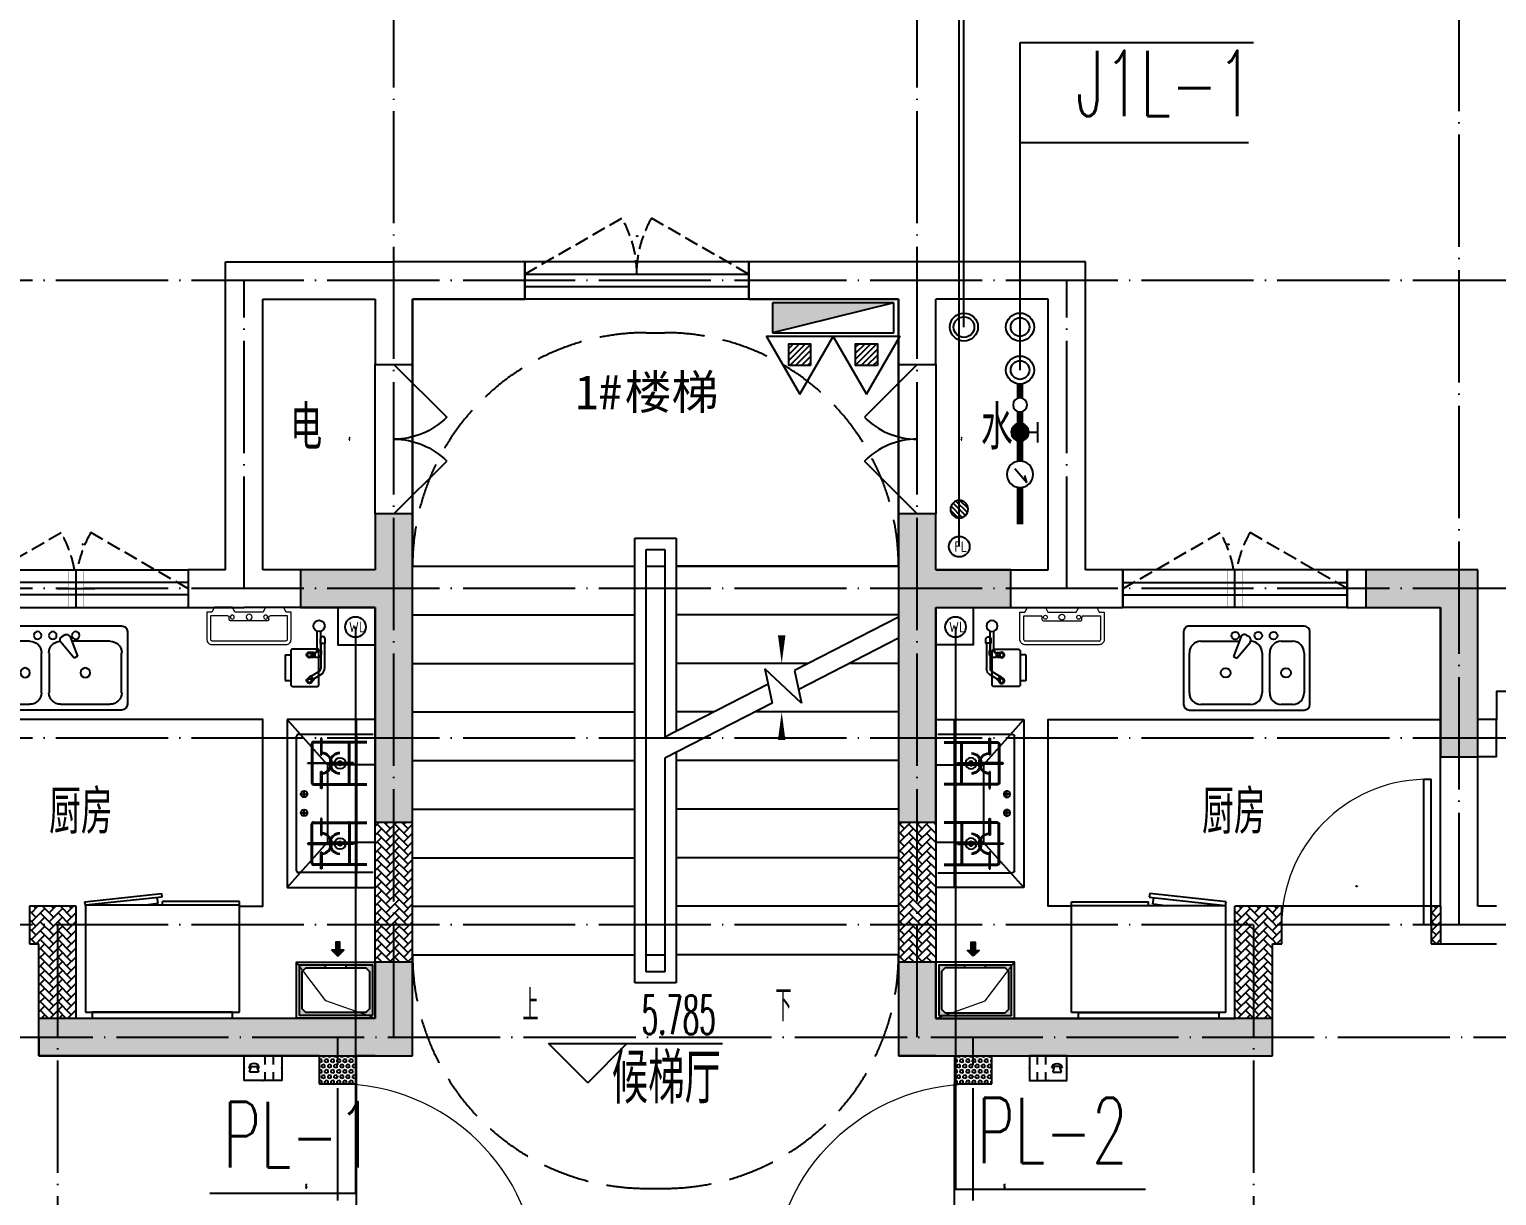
# Model space of a CAD drawing. Extents: x 27938 to 1507990, y 110129 to 923079.
# Drawn here: x 837067 to 844917, y 525892 to 532134 of the extents above; entities that cross this region are included whole.
import ezdxf
from ezdxf.enums import TextEntityAlignment as Align

# ---------------------------------------------------------------- set-up
doc = ezdxf.new("R2010")
doc.units = 0
doc.header["$LTSCALE"] = 1000
doc.header["$MEASUREMENT"] = 0
doc.linetypes.add('DASH', pattern=[0.35, 0.25, -0.1])
doc.linetypes.add('DOTE', pattern=[2.42, 2, -0.2, 0.02, -0.2])
for name, color, linetype in [('AH-FURNITURE', 1, 'Continuous'), ('COLUMN', 9, 'Continuous'), ('DIM_ELEV', 3, 'Continuous'), ('DIM_SYMB', 3, 'Continuous'), ('DIM_不分区消火栓', 1, 'Continuous'), ('DIM_管井排水', 5, 'Continuous'), ('DIM_给水', 3, 'Continuous'), ('DIM_餐饮排水', 31, 'Continuous'), ('DOTE', 1, 'Continuous'), ('EQUIP-安防', 3, 'Continuous'), ('EQUIP_地漏', 7, 'Continuous'), ('EQUIP_消火栓', 7, 'Continuous'), ('EQUIP_消防', 7, 'Continuous'), ('IP-bath&kitchen-JOHNSON', 4, 'Continuous'), ('LVTRY', 6, 'Continuous'), ('PUB_HATCH', 8, 'Continuous'), ('PUB_TEXT', 4, 'Continuous'), ('STAIR', 2, 'Continuous'), ('VPIPE-不分区消火栓', 1, 'Continuous'), ('VPIPE-中水', 122, 'Continuous'), ('VPIPE-凝结', 150, 'N'), ('VPIPE-废水', 31, 'Continuous'), ('VPIPE-消防', 1, 'X1'), ('VPIPE-管井排水', 210, 'GF'), ('VPIPE-给水', 3, 'J1'), ('VPIPE-给水中', 72, 'J2'), ('VPIPE-餐饮排水', 41, 'P'), ('WALL', 9, 'Continuous'), ('WINDOW', 4, 'Continuous'), ('WINDOW_TEXT', 7, 'Continuous'), ('保温', 6, 'Continuous'), ('建筑-排气道', 9, 'Continuous'), ('机电标识类', 1, 'Continuous'), ('污水', 3, 'Continuous'), ('看线', 251, 'Continuous'), ('给水', 4, 'Continuous')]:
    doc.layers.add(name, color=color, linetype=linetype)
for name, color, linetype, lineweight in [('平面-空调室内机', 176, 'Continuous', 9), ('平面-空调预留孔', 173, 'Continuous', 15), ('空调', 76, 'Continuous', 13), ('立面-洞口示意', 152, 'Continuous', 13)]:
    doc.layers.add(name, color=color, linetype=linetype, lineweight=lineweight)
doc.styles.add('_TCH_DIM', font='SIMPLEX.shx', dxfattribs={"width": 0.7, "bigfont": 'GBCBIG.shx'})
doc.styles.add('_TCH_WINDOW', font='SIMPLEX.shx', dxfattribs={"width": 0.7, "height": 3.5, "bigfont": 'GBCBIG.shx'})
doc.styles.add('_TEL_DIM', font='SIMPLEX', dxfattribs={"width": 0.8, "height": 3.5, "bigfont": 'HZTXT'})
doc.styles.add('_TWT_SERIAL', font='SIMPLEX', dxfattribs={"width": 0.8, "height": 3.5, "bigfont": 'HZTXT'})
doc.styles.add('DIM_FONT', font='SIMPLEX.shx', dxfattribs={"width": 0.56})
doc.styles.get("Standard").update_dxf_attribs({"font": 'gbenor.shx', "bigfont": 'gbcbig.shx'})
doc.styles.add('黑体', font='simhei.ttf')
doc.linetypes.add('GF', pattern='A,3,-0.2,["GF",Standard,S=0.25,R=0,X=-0.1,Y=-0.115],-0.35', length=3.55)
doc.linetypes.add('J1', pattern='A,3,-0.2,["J1",Standard,S=0.25,R=0,X=-0.1,Y=-0.115],-0.35', length=3.55)
doc.linetypes.add('J2', pattern='A,3,-0.2,["J2",Standard,S=0.25,R=0,X=-0.1,Y=-0.115],-0.35', length=3.55)
doc.linetypes.add('N', pattern='A,3,-0.2,["N",Standard,S=0.25,R=0,X=-0.1,Y=-0.115],-0.2', length=3.4)
doc.linetypes.add('P', pattern='A,3,-0.2,["P",Standard,S=0.25,R=0,X=-0.1,Y=-0.115],-0.2', length=3.4)
doc.linetypes.add('X1', pattern='A,3,-0.2,["X1",Standard,S=0.25,R=0,X=-0.1,Y=-0.115],-0.35', length=3.55)
pattern_1 = [(45, (0, 0), (0, 47.4157523), [100.584, -33.528]), (135, (23.708, 23.708), (3e-15, 47.4157523), [100.584, -33.528])]
pattern_2 = [(90, (0, 0), (-16.49778, 1e-15), [9.525, -19.05]), (210, (0, 0), (8.24889, -14.2874966), [9.525, -19.05]), (150, (6e-16, 9.525), (-8.24889, -14.2874966), [9.525, -19.05])]

# ---------------------------------------------------------------- blocks, each defined once
blk = doc.blocks.new('GDGDGDSDA')
at = {"layer": 'DOTE', "color": 0, "linetype": 'DOTE', "ltscale": 0.3}
for p, q in [((430434.8, 370058.6), (430434.8, 376108.3)), ((433234.8, 370058.6), (433234.8, 376108.3)), ((436134.8, 370658.3), (436134.8, 376108.3)), ((471334.8, 374108.3), (417334.8, 374108.3)), ((429634.8, 372458.3), (429634.8, 374108.3)), ((434034.8, 372458.3), (434034.8, 374108.3)), ((471334.8, 372458.3), (417334.8, 372458.3)), ((471334.8, 371658.3), (417334.8, 371658.3)), ((471334.8, 370658.3), (417334.8, 370658.3)), ((428635, 370658.3), (428634.8, 359558.3)), ((435034.6, 370658.3), (435034.8, 359558.3)), ((417334.8, 370058.6), (471334.8, 370058.6)), ((430134.8, 368458.3), (430134.8, 370058.3)), ((433534.8, 368458.3), (433534.8, 370058.3))]:
    blk.add_line(p, q, dxfattribs=at)
blk = doc.blocks.new('rtyg7uyhg')
at = {"layer": 'LVTRY', "color": 0}
for p, q in [((193590.3, 45458.1), (193590.3, 45069.5)), ((194234.6, 45488.8), (193621, 45488.8)), ((194265.3, 45069.5), (194265.3, 45458.1)), ((193682.3, 45407), (193887.8, 45407)), ((193896.4, 45429.9), (193857.6, 45326.3)), ((193875.3, 45316), (193945.6, 45401.5)), ((193925.8, 45440.4), (193940.1, 45432.2)), ((194111.9, 45407), (194173.3, 45407)), ((193621, 45130.8), (193621, 45345.6)), ((193857.6, 45326.3), (193875.3, 45316)), ((194009.6, 45345.6), (194009.6, 45130.8)), ((194050.5, 45130.8), (194050.5, 45345.6)), ((194234.6, 45345.6), (194234.6, 45130.8)), ((193948.3, 45069.5), (193682.3, 45069.5)), ((194173.3, 45069.5), (194111.9, 45069.5)), ((193621, 45038.8), (194234.6, 45038.8))]:
    blk.add_line(p, q, dxfattribs=at)
for centre, radius in [((193866.4, 45437.7), 20.5), ((193989.2, 45437.7), 20.5), ((194071, 45437.7), 20.5), ((193815.3, 45238.2), 25.6), ((194137.5, 45238.2), 25.6)]:
    blk.add_circle(centre, radius, dxfattribs=at)
for centre, radius, start, end in [((193621, 45458.1), 30.7, 89.99999, 179.99999), ((194234.6, 45458.1), 30.7, 359.99999, 89.99999), ((193682.3, 45345.6), 61.4, 89.99999, 179.99999), ((193915.6, 45422.7), 20.5, 59.99999, 159.46231), ((193929.8, 45414.5), 20.5, 320.53767, 59.99999), ((193948.3, 45345.6), 61.4, 359.99999, 89.99999), ((194111.9, 45345.6), 61.4, 89.99999, 179.99999), ((194173.3, 45345.6), 61.4, 359.99999, 89.99999), ((193621, 45069.5), 30.7, 179.99999, 269.99999), ((193682.3, 45130.8), 61.4, 179.99999, 269.99999), ((193948.3, 45130.8), 61.4, 269.99999, 359.99999), ((194111.9, 45130.8), 61.4, 179.99999, 269.99999), ((194173.3, 45130.8), 61.4, 269.99999, 359.99999), ((194234.6, 45069.5), 30.7, 269.99999, 359.99999)]:
    blk.add_arc(centre, radius, start, end, dxfattribs=at)
at = {"layer": 'LVTRY', "color": 0, "style": 'DIM_FONT', "width": 0.8, "flags": 9}
for tag in ['YSIZE', 'XSIZE']:
    blk.add_attdef(tag, (193927.8, 45487.8), '', height=0.5, rotation=89.99999, dxfattribs=at)
blk = doc.blocks.new('A$C60D053AF')
at = {"layer": 'AH-FURNITURE', "color": 0}
for p, q in [((192.5, -71), (327.6, -71)), ((232.5, -90), (128.3, -90)), ((232.5, -110), (128.3, -110)), ((192.5, -91), (327.6, -91)), ((245, -129.5), (245, -122.5)), ((265, -129.5), (265, -122.5)), ((341.7, -96.9), (370, -143.2)), ((355.9, -82.7), (384.2, -129)), ((255, -281), (255, -251)), ((255, -281), (393, -281)), ((393, -281), (393, -251))]:
    blk.add_line(p, q, dxfattribs=at)
for points in [[(170, -68, 1), (170, -94), (192.5, -94), (192.5, -68)], [(234, -251), (414, -251, 0.414214), (424, -241), (424, -111, 0.414214), (414, -101), (234, -101, 0.414214), (224, -111), (224, -241, 0.414214)], [(268, -122.5), (268, -107, 0.414214), (248, -87), (232.5, -87), (232.5, -113), (242, -113), (242, -122.5)], [(242, -152, 1), (268, -152), (268, -129.5), (242, -129.5)], [(383.8, -161.2, 1), (402.2, -142.8), (386.3, -126.9), (367.9, -145.3)]]:
    blk.add_lwpolyline(points, format="xyb", close=True, dxfattribs=at)
for centre, radius in [((100, -100), 30), ((255, -152), 15), ((255, -152), 10), ((393, -152), 15), ((393, -152), 10)]:
    blk.add_circle(centre, radius, dxfattribs=at)
for radius in [40, 20]:
    blk.add_arc((327.6, -111), radius, 45, 90, dxfattribs=at)
blk = doc.blocks.new('A-Kitchen-7')
at = {"layer": 'LVTRY', "color": 0}
for p, q in [((-518.7, 779.7), (-7.2, 834.3)), ((-3.6, 810.6), (-515, 756)), ((-29.1, 767), (-35.2, 806.4)), ((-7.2, 834.3), (-3.6, 810.6)), ((-515, 756), (-518.7, 779.7)), ((515, 756), (-515, 756)), ((-515, 756), (-515, 40)), ((-485.6, 760.5), (-484.9, 756)), ((-29.1, 767), (-112.1, 756)), ((515, 780), (0, 780)), ((0, 756), (0, 780)), ((515, 756), (515, 780)), ((515, 40), (515, 756)), ((-515, 40), (515, 40))]:
    blk.add_line(p, q, dxfattribs=at)
blk.add_lwpolyline([(-468.9, 40), (-468.9, 0), (468.9, 0), (468.9, 40)], close=True, dxfattribs=at)
blk = doc.blocks.new('*U41')
h = blk.add_hatch(color=0)
h.set_gradient(color1=(0, 0, 255), rotation=180, tint=1)
h.paths.add_polyline_path([(0, 0), (-6.35, -6.35), (-6.35, -2.159), (-15, -2.159), (-15, 2.159), (-6.35, 2.159), (-6.35, 6.35)])
at = {"color": 0, "linetype": 'Continuous'}
blk.add_lwpolyline([(0, 0), (-6.35, -6.35), (-6.35, -2.159), (-15, -2.159), (-15, 2.159), (-6.35, 2.159), (-6.35, 6.35)], close=True, dxfattribs=at)
blk = doc.blocks.new('sgrsefv')
at = {"layer": 'PUB_HATCH'}
blk.add_hatch(color=0, dxfattribs=at).paths.add_polyline_path([(1112933.3, 840916.3), (1112933.3, 840646.3), (1113073.3, 840646.3), (1113073.3, 840661.3), (1112968.3, 840661.3), (1112948.3, 840681.3), (1112948.3, 840881.3), (1112968.3, 840901.3), (1113288.3, 840901.3), (1113308.3, 840881.3), (1113308.3, 840681.3), (1113288.3, 840661.3), (1113183.3, 840661.3), (1113183.3, 840646.3), (1113323.3, 840646.3), (1113323.3, 840916.3)])
at = {"layer": 'LVTRY', "color": 0}
for p, q in [((1113073.3, 840661.3), (1113073.3, 840646.3)), ((1113183.3, 840661.3), (1113183.3, 840646.3))]:
    blk.add_line(p, q, dxfattribs=at)
for points in [[(1112918.3, 840931.3), (1113338.3, 840931.3), (1113338.3, 840631.3), (1112918.3, 840631.3)], [(1112933.3, 840916.3), (1113323.3, 840916.3), (1113323.3, 840646.3), (1112933.3, 840646.3)], [(1113288.3, 840661.3), (1112968.3, 840661.3), (1112948.3, 840681.3), (1112948.3, 840881.3), (1112968.3, 840901.3), (1113288.3, 840901.3), (1113308.3, 840881.3), (1113308.3, 840681.3), (1113288.3, 840661.3)]]:
    blk.add_lwpolyline(points, close=True, dxfattribs=at)
at = {"layer": '立面-洞口示意', "color": 0}
blk.add_lwpolyline([(1112918.3, 840931.3), (1113181.8, 840837.4), (1113338.3, 840631.3)], dxfattribs=at)
at = {"layer": '建筑-排气道', "color": 8, "xscale": -5, "yscale": 5, "zscale": 5, "rotation": 270}
blk.add_blockref('*U41', (1113118.4, 840599), dxfattribs=at)
blk = doc.blocks.new('FRSDFDGDGDRGDR')
at = {"layer": '平面-空调预留孔', "color": 0}
for p, q in [((699612.3, 775044), (699612.3, 775441.2)), ((699618.9, 775447.8), (699746.3, 775447.8)), ((699746.3, 775447.8), (699746.3, 775355.4)), ((699726.5, 775348.8), (699739.7, 775348.8)), ((699719.9, 775342.2), (699719.9, 775143)), ((699726.5, 775136.4), (699739.7, 775136.4)), ((699746.3, 775129.8), (699746.3, 775037.4)), ((699746.3, 775037.4), (699618.9, 775037.4))]:
    blk.add_line(p, q, dxfattribs=at)
blk.add_lwpolyline([(699766.1, 775166.7), (699792.5, 775153.5), (699792.5, 775057.2), (699766.1, 775044), (699766.1, 775017.6), (699618.9, 775017.6, -0.414214), (699592.5, 775044), (699592.5, 775441.2, -0.414214), (699618.9, 775467.6), (699766.1, 775467.6), (699766.1, 775441.2), (699792.5, 775428), (699792.5, 775331.6), (699766.1, 775318.4)], format="xyb", close=True, dxfattribs=at)
for centre, radius in [((699739.7, 775331.6), 10.6), ((699739.7, 775243.2), 15.8), ((699739.7, 775153.5), 10.6)]:
    blk.add_circle(centre, radius, dxfattribs=at)
for centre, start, end in [((699618.9, 775441.2), 90, 180), ((699726.5, 775342.2), 90, 180), ((699739.7, 775355.4), 270, 360), ((699726.5, 775143), 180, 270), ((699739.7, 775129.8), 0, 90), ((699618.9, 775044), 180, 270)]:
    blk.add_arc(centre, 6.6, start, end, dxfattribs=at)
blk = doc.blocks.new('GDGDRGDRGRD')
at = {"layer": 'LVTRY', "color": 0}
for p, q in [((430080.5, 371515.4), (429864.6, 371758.3)), ((430334.8, 371758.3), (429864.6, 371758.3)), ((429864.6, 371758.3), (429864.6, 370858.3)), ((430234.8, 370858.3), (430234.8, 371758.3)), ((429914.8, 370948.3), (429914.8, 371668.3)), ((429924.8, 371678.3), (430324.8, 371678.3)), ((429994.8, 371628.3), (429994.8, 371418.3)), ((429999.8, 371628.3), (429999.8, 371418.3)), ((430289.8, 371638.3), (430004.8, 371638.3)), ((430289.8, 371633.3), (430004.8, 371633.3)), ((430045.1, 371658.3), (430045.1, 371568.3)), ((430049.6, 371658.3), (430045.1, 371658.3)), ((430049.6, 371568.3), (430049.6, 371658.3)), ((430194.8, 371418.3), (430194.8, 371628.3)), ((430199.8, 371418.3), (430199.8, 371628.3)), ((430234.8, 371668.3), (430234.8, 370948.3)), ((430045.1, 371568.3), (430049.6, 371568.3)), ((429974.8, 371525.6), (430102.3, 371525.6)), ((429974.8, 371521.1), (429974.8, 371525.6)), ((430102.3, 371521.1), (429974.8, 371521.1)), ((430045.1, 371388.3), (430045.1, 371478.3)), ((430045.1, 371478.3), (430049.6, 371478.3)), ((430049.6, 371478.3), (430049.6, 371388.3)), ((430334.8, 371515.4), (430080.5, 371515.4)), ((430080.5, 371515.4), (430080.5, 371100.3)), ((430219.8, 371525.6), (430092.3, 371525.6)), ((430092.3, 371525.6), (430092.3, 371521.1)), ((430092.3, 371521.1), (430219.8, 371521.1)), ((430102.3, 371525.6), (430102.3, 371521.1)), ((430219.8, 371521.1), (430219.8, 371525.6)), ((430234.8, 371100.3), (430234.8, 371515.4)), ((430004.8, 371413.3), (430289.8, 371413.3)), ((430004.8, 371408.3), (430289.8, 371408.3)), ((430049.6, 371388.3), (430045.1, 371388.3)), ((429935.4, 371358.3), (429974.2, 371358.3)), ((429954.8, 371338.9), (429954.8, 371377.7)), ((429935.4, 371258.3), (429974.2, 371258.3)), ((429954.8, 371238.9), (429954.8, 371277.7)), ((430045.1, 371228.3), (430045.1, 371138.3)), ((430049.6, 371228.3), (430045.1, 371228.3)), ((430049.6, 371138.3), (430049.6, 371228.3)), ((429994.8, 370988.3), (429994.8, 371198.3)), ((429999.8, 370988.3), (429999.8, 371198.3)), ((430004.8, 371208.3), (430289.8, 371208.3)), ((430004.8, 371203.3), (430289.8, 371203.3)), ((430194.8, 371198.3), (430194.8, 370988.3)), ((430199.8, 371198.3), (430199.8, 370988.3)), ((429864.6, 370858.3), (430080.5, 371100.3)), ((430102.3, 371095.6), (429974.8, 371095.6)), ((429974.8, 371095.6), (429974.8, 371091.1)), ((429974.8, 371091.1), (430102.3, 371091.1)), ((430045.1, 371138.3), (430049.6, 371138.3)), ((430080.5, 371100.3), (430334.8, 371100.3)), ((430092.3, 371091.1), (430092.3, 371095.6)), ((430092.3, 371095.6), (430219.8, 371095.6)), ((430219.8, 371091.1), (430092.3, 371091.1)), ((430102.3, 371091.1), (430102.3, 371095.6)), ((430219.8, 371095.6), (430219.8, 371091.1)), ((430045.1, 370958.3), (430045.1, 371048.3)), ((430045.1, 371048.3), (430049.6, 371048.3)), ((430049.6, 371048.3), (430049.6, 370958.3)), ((430324.8, 370938.3), (429924.8, 370938.3)), ((430289.8, 370983.3), (430004.8, 370983.3)), ((430289.8, 370978.3), (430004.8, 370978.3)), ((430049.6, 370958.3), (430045.1, 370958.3)), ((429864.6, 370858.3), (430334.8, 370858.3))]:
    blk.add_line(p, q, dxfattribs=at)
blk.add_lwpolyline([(429608.8, 370758.3), (429734.8, 370758.3), (429734.8, 371758.3), (427634.8, 371758.3)], dxfattribs=at)
for centre, radius in [((430147.3, 371523.3), 29.7), ((430147.3, 371523.3), 11.7), ((429954.8, 371358.3), 17), ((429954.8, 371258.3), 17), ((430147.3, 371093.3), 29.7), ((430147.3, 371093.3), 11.7)]:
    blk.add_circle(centre, radius, dxfattribs=at)
for centre, radius, start, end in [((429924.8, 371668.3), 10, 90, 180), ((430004.8, 371628.3), 10, 90, 180), ((430004.8, 371628.3), 5, 90, 180), ((430189.8, 371628.3), 10, 0, 90), ((430189.8, 371628.3), 5, 0, 90), ((430224.8, 371668.3), 10, 0, 90), ((430047.3, 371523.3), 56.7, 2.27424, 87.72576), ((430047.3, 371523.3), 52.2, 2.47041, 87.52959), ((430147.3, 371523.3), 56.7, 92.27424, 177.72576), ((430147.3, 371523.3), 52.2, 92.47041, 177.52959), ((430047.3, 371523.3), 56.7, 272.27424, 357.72576), ((430047.3, 371523.3), 52.2, 272.47041, 357.52959), ((430147.3, 371523.3), 56.7, 182.27424, 267.72576), ((430147.3, 371523.3), 52.2, 182.47041, 267.52959), ((430004.8, 371418.3), 10, 180, 270), ((430004.8, 371418.3), 5, 180, 270), ((430189.8, 371418.3), 5, 270, 0), ((430189.8, 371418.3), 10, 270, 0), ((430004.8, 371198.3), 10, 90, 180), ((430004.8, 371198.3), 5, 90, 180), ((430047.3, 371093.3), 56.7, 2.27424, 87.72576), ((430147.3, 371093.3), 56.7, 92.27424, 177.72576), ((430189.8, 371198.3), 10, 0, 90), ((430189.8, 371198.3), 5, 0, 90), ((430047.3, 371093.3), 52.2, 2.47041, 87.52959), ((430047.3, 371093.3), 56.7, 272.27424, 357.72576), ((430047.3, 371093.3), 52.2, 272.47041, 357.52959), ((430147.3, 371093.3), 56.7, 182.27424, 267.72576), ((430147.3, 371093.3), 52.2, 92.47041, 177.52959), ((430147.3, 371093.3), 52.2, 182.47041, 267.52959), ((429924.8, 370948.3), 10, 180, 270), ((430004.8, 370988.3), 10, 180, 270), ((430004.8, 370988.3), 5, 180, 270), ((430189.8, 370988.3), 5, 270, 0), ((430189.8, 370988.3), 10, 270, 0), ((430224.8, 370948.3), 10, 270, 0)]:
    blk.add_arc(centre, radius, start, end, dxfattribs=at)
at = {"color": 8, "xscale": -1, "rotation": 270}
blk.add_blockref('FRSDFDGDGDRGDR', (-345582.7, -327434.2), dxfattribs=at)
at = {"color": 8, "xscale": -1}
blk.add_blockref('rtyg7uyhg', (622599.6, 326769.5), dxfattribs=at)
at = {"color": 8}
for name, p, rotation in [('A$C60D053AF', (430134.8, 372358.3), 270), ('sgrsefv', (1543253.1, 1211089.9), 180)]:
    blk.add_blockref(name, p, dxfattribs=dict(at, rotation=rotation))
at = {"layer": 'LVTRY', "color": 8, "extrusion": (0, 0, -1), "xscale": -0.7999999999883585, "yscale": 0.7999999999883585, "zscale": -0.7999999999883585}
blk.add_blockref('A-Kitchen-7', (-429196.8, 370158.6), dxfattribs=at)
blk = doc.blocks.new('GFDGFSDFGD')
at = {"layer": 'PUB_HATCH'}
for points in [[(431616.6, 374623.7), (431616.6, 373473.7), (431816.6, 373473.7), (431816.6, 375123.7), (431616.6, 375123.7), (431616.6, 374823.7), (431216.6, 374823.7), (431216.6, 374623.7)], [(434616.6, 374623.7), (435016.6, 374623.7), (435016.6, 374823.7), (434616.6, 374823.7), (434616.6, 375123.7), (434416.6, 375123.7), (434416.6, 373473.7), (434616.6, 373473.7)], [(436916.7, 374823.7), (436916.7, 374623.7), (437316.6, 374623.7), (437316.6, 373823.7), (437516.6, 373823.7), (437516.6, 374823.7)], [(429816.4, 372423.2), (429816.6, 372224), (431816.6, 372224), (431816.6, 372724), (431616.6, 372724), (431616.6, 372424), (430016.6, 372424)], [(436416.8, 372423.2), (436216.6, 372424), (434616.6, 372424), (434616.6, 372724), (434416.6, 372724), (434416.6, 372224), (436416.6, 372224)]]:
    blk.add_hatch(color=256, dxfattribs=at).paths.add_polyline_path(points)
at = {"layer": 'COLUMN', "color": 6}
for p, q in [((431816.6, 375123.7), (431616.6, 375123.7)), ((431616.6, 375123.7), (431616.6, 374823.7)), ((431816.6, 373473.7), (431816.6, 375123.7)), ((434616.6, 375123.7), (434416.6, 375123.7)), ((434416.6, 375123.7), (434416.6, 373473.7)), ((434616.6, 374823.7), (434616.6, 375123.7)), ((431616.6, 374823.7), (431216.6, 374823.7)), ((431216.6, 374823.7), (431216.6, 374623.7)), ((435016.6, 374823.7), (434616.6, 374823.7)), ((435016.6, 374623.7), (435016.6, 374823.7)), ((436916.7, 374823.7), (436916.7, 374623.7)), ((437516.6, 374823.7), (436916.7, 374823.7)), ((437516.6, 373823.7), (437516.6, 374823.7)), ((431216.6, 374623.7), (431616.6, 374623.7)), ((431616.6, 374623.7), (431616.6, 373473.7)), ((434616.6, 374623.7), (435016.6, 374623.7)), ((434616.6, 373473.7), (434616.6, 374623.7)), ((436916.7, 374623.7), (437316.6, 374623.7)), ((437316.6, 374623.7), (437316.6, 373823.7)), ((437316.6, 373823.7), (437516.6, 373823.7)), ((431616.6, 373473.7), (431816.6, 373473.7)), ((434416.6, 373473.7), (434616.6, 373473.7)), ((431816.6, 372724), (431616.6, 372724)), ((431616.6, 372724), (431616.6, 372424)), ((431816.6, 372224), (431816.6, 372724)), ((434616.6, 372724), (434416.6, 372724)), ((434416.6, 372724), (434416.6, 372224)), ((434616.6, 372424), (434616.6, 372724)), ((430016.6, 372424), (429816.4, 372423.2)), ((429816.4, 372423.2), (429816.6, 372224)), ((431616.6, 372424), (430016.6, 372424)), ((436216.6, 372424), (434616.6, 372424)), ((436416.8, 372423.2), (436216.6, 372424)), ((436416.6, 372224), (436416.8, 372423.2)), ((429816.6, 372224), (431816.6, 372224)), ((434416.6, 372224), (436416.6, 372224))]:
    blk.add_line(p, q, dxfattribs=at)
blk = doc.blocks.new('GDFGDGRD')
at = {"layer": '保温', "linetype": 'ByBlock', "ltscale": 10}
h = blk.add_hatch(dxfattribs=at)
h.set_pattern_fill('AR-HBONE', color=251, scale=55)
h.set_pattern_definition(pattern_1)
h.paths.add_polyline_path([(431616.6, 372723.9), (431816.6, 372723.9), (431816.7, 373473.7), (431616.7, 373473.7)])
h = blk.add_hatch(dxfattribs=at)
h.set_pattern_fill('AR-HBONE', color=251, scale=55)
h.set_pattern_definition(pattern_1)
h.paths.add_polyline_path([(434616.6, 372723.9), (434416.6, 372723.9), (434416.5, 373473.7), (434616.5, 373473.7)])
h = blk.add_hatch(dxfattribs=at)
h.set_pattern_fill('AR-HBONE', color=251, scale=55)
h.set_pattern_definition(pattern_1)
h.paths.add_polyline_path([(429816.6, 372823.7), (429816.6, 373023.7), (429766.6, 373023.7), (429766.6, 372823.7)])
h = blk.add_hatch(dxfattribs=at)
h.set_pattern_fill('AR-HBONE', color=251, scale=55)
h.set_pattern_definition(pattern_1)
h.paths.add_polyline_path([(430017.8, 372423.6), (430016.6, 373023.7), (429816.6, 373023.7), (429817.8, 372423.6)])
h = blk.add_hatch(dxfattribs=at)
h.set_pattern_fill('AR-HBONE', color=251, scale=55)
h.set_pattern_definition(pattern_1)
h.paths.add_polyline_path([(436215.3, 372423.6), (436216.6, 373023.7), (436416.6, 373023.7), (436415.3, 372423.6)])
h = blk.add_hatch(dxfattribs=at)
h.set_pattern_fill('AR-HBONE', color=251, scale=55)
h.set_pattern_definition(pattern_1)
h.paths.add_polyline_path([(436416.6, 372823.7), (436416.6, 373023.7), (436466.6, 373023.7), (436466.6, 372823.7)])
h = blk.add_hatch(dxfattribs=at)
h.set_pattern_fill('AR-HBONE', color=251, scale=55)
h.set_pattern_definition(pattern_1)
h.paths.add_polyline_path([(437266.6, 372823.7), (437266.6, 373023.7), (437316.6, 373023.7), (437316.6, 372823.7)])
at = {"layer": '保温', "linetype": 'Continuous', "ltscale": 10}
h = blk.add_hatch(dxfattribs=at)
h.set_pattern_fill('HEX', color=251, scale=10, angle=90, style=0)
h.set_pattern_definition(pattern_2)
h.paths.add_polyline_path([(431316.6, 372073.7), (431516.6, 372073.7), (431516.7, 372223.7), (431316.7, 372223.7)])
h = blk.add_hatch(dxfattribs=at)
h.set_pattern_fill('HEX', color=251, scale=10, angle=90, style=0)
h.set_pattern_definition(pattern_2)
h.paths.add_polyline_path([(434916.6, 372073.7), (434716.6, 372073.7), (434716.5, 372223.7), (434916.5, 372223.7)])
at = {"layer": '保温', "color": 251, "linetype": 'ByBlock', "ltscale": 10}
blk.add_line((437316.6, 373023.7), (437316.6, 372823.7), dxfattribs=at)
blk = doc.blocks.new('$TwtSys$00000434')
for p, q in [((-0.5, 0.5), (-0.5, -0.5)), ((-0.5, -0.5), (0.5, 0.5)), ((0.5, 0.5), (-0.5, 0.5)), ((0.5, -0.5), (0.5, 0.5)), ((-0.5, -0.5), (0.5, -0.5))]:
    blk.add_line(p, q)
blk.add_solid([(0.5, -0.5), (0.5, 0.5), (-0.5, -0.5)])
blk = doc.blocks.new('$TwtSys$00000546')
h = blk.add_hatch()
h.set_pattern_fill('ANSI31', color=1, scale=200, style=0)
h.set_pattern_definition([(45, (-38543.802, -6670.83), (-17.67767, 17.67767), [])])
h.paths.add_polyline_path([(-64.9, 173.7), (64.9, 173.7), (64.9, 43.9), (-64.9, 43.9)])
at = {"color": 1}
for points in [[(0, 343.6), (-198.4, 0), (198.4, 0)], [(-64.9, 173.7), (64.9, 173.7), (64.9, 43.9), (-64.9, 43.9)]]:
    blk.add_lwpolyline(points, close=True, dxfattribs=at)
blk = doc.blocks.new('A$C2705576B')
at = {"layer": '给水'}
h = blk.add_hatch(color=256, dxfattribs=at)
edge = h.paths.add_edge_path()
edge.add_arc((794.7, -1741.2), 47.2, 0, 360)
for p, q in [((740.3, -1645.4), (849, -1645.4)), ((794.7, -1741.2), (794.7, -1645.4)), ((601.1, -1768.1), (525.3, -1704.3)), ((525.3, -1704.3), (564, -1715))]:
    blk.add_line(p, q, dxfattribs=at)
at = {"layer": '给水', "const_width": 35.4}
for points in [[(499.1, -1741.2), (302.5, -1741.2)], [(903.5, -1741.2), (640.6, -1741.2)], [(1052.8, -1741.2), (978.5, -1741.2)]]:
    blk.add_lwpolyline(points, dxfattribs=at)
at = {"layer": '给水'}
for centre, radius in [((569.8, -1741.2), 70.8), ((794.7, -1741.2), 47.2), ((941, -1741.2), 37.5)]:
    blk.add_circle(centre, radius, dxfattribs=at)
blk = doc.blocks.new('$TwtSys$00000141')
at = {"color": 1}
for p, q in [((-47.1, 3.8), (-5, 45.9)), ((-47.1, 3.8), (-5, 45.9)), ((-43.6, -17.5), (17.5, 43.6)), ((-43.6, -17.5), (17.5, 43.6)), ((-33.2, -33.2), (33.2, 33.2)), ((-33.2, -33.2), (33.2, 33.2)), ((-16.2, -43.5), (43.8, 16.4)), ((-16.2, -43.5), (43.8, 16.4)), ((5.7, -46.1), (46.1, -5.7)), ((5.7, -46.1), (46.1, -5.7))]:
    blk.add_line(p, q, dxfattribs=at)
blk.add_circle((0, 0), 47, dxfattribs=at)
blk.add_circle((0, 0), 47, dxfattribs=at)
blk = doc.blocks.new('dongkong')
blk.add_wipeout([(-603756, 210771), (-603756, 210570.8), (-603836, 210570.8), (-603836, 210771)])
at = {"layer": '机电标识类', "color": 250, "linetype": 'DASH', "ltscale": 400}
for p, q in [((-603796, 210771), (-603796, 210570.8)), ((-603896, 210670.7), (-603696, 210670.7))]:
    blk.add_line(p, q, dxfattribs=at)
at = {"layer": '空调', "color": 6, "linetype": 'DASH', "const_width": 2}
blk.add_lwpolyline([(-603756, 210771), (-603756, 210570.8), (-603836, 210570.8), (-603836, 210771)], close=True, dxfattribs=at)
blk = doc.blocks.new('$equip$00002628')
at = {"linetype": 'Continuous'}
for p, q in [((-0.625, 0.415), (0.625, 0.415)), ((-0.625, -0.415), (-0.625, 0.415)), ((-0.472, 0.01), (-0.409, 0.01)), ((-0.446, -0.138), (-0.395, 0.058)), ((-0.395, 0.058), (-0.395, 0.058)), ((-0.395, 0.058), (-0.206, 0.058)), ((-0.206, 0.058), (-0.155, -0.138)), ((-0.191, 0.01), (-0.129, 0.01)), ((0.071, 0.129), (0.071, 0.415)), ((0.35, 0.129), (0.35, 0.415)), ((0.625, 0.415), (0.625, -0.415)), ((0.625, -0.415), (-0.625, -0.415)), ((-0.155, -0.138), (-0.446, -0.138)), ((0.071, -0.415), (0.071, -0.129)), ((0.35, -0.415), (0.35, -0.129))]:
    blk.add_line(p, q, dxfattribs=at)
at = {"const_width": 0.05}
blk.add_lwpolyline([(-0.625, 0.415), (0.625, 0.415), (0.625, -0.415), (-0.625, -0.415), (-0.625, 0.415), (0.625, 0.415)], dxfattribs=at)
at = {"linetype": 'Continuous'}
blk.add_arc((-0.3, -0.011), 0.173, 6.9897, 173.0103, dxfattribs=at)
for p in [(-0.625, 0), (0, 0.415), (0, -0.415), (0.625, 0)]:
    blk.add_point(p)
at = {"color": 7, "style": '_TEL_DIM', "flags": 1}
blk.add_attdef('A', text='', height=0.000025, dxfattribs=at).set_placement((0, 0), align=Align.MIDDLE_CENTER)
blk = doc.blocks.new('GHFHFHTFHCSDCS')
at = {"layer": 'EQUIP-安防', "yscale": 160, "zscale": 160}
for p, xscale in [((431016.6, 372157.3), 160), ((435216.6, 372157.3), -160)]:
    blk.add_blockref('$equip$00002628', p, dxfattribs=dict(at, xscale=xscale))
blk = doc.blocks.new('$DorLib2D$00000001')
for p, q in [((0.45, 0.975), (0.5, 0.975)), ((0.45, 0), (0.45, 0.975)), ((0.5, 0), (0.5, 0.975)), ((0.5, 0), (0.45, 0))]:
    blk.add_line(p, q)
at = {"lineweight": 13}
blk.add_arc((0.475, 0), 0.975, 91.46928, 180, dxfattribs=at)
blk = doc.blocks.new('$WINLIB2D$00000001')
at = {"color": 0}
for points in [[(-0.5, 0.5), (-0.5, -0.5)], [(-0.5, 0.5), (0.5, 0.5)], [(0.5, -0.5), (0.5, 0.5)], [(0.5, 0.1667), (-0.5, 0.1667)], [(0.5, -0.1667), (-0.5, -0.1667)], [(-0.5, -0.5), (0.5, -0.5)]]:
    blk.add_lwpolyline(points, dxfattribs=at)
blk = doc.blocks.new('$DorLib2D$00000116')
at = {"color": 0}
for p, q in [((-0.5, 0), (-0.1464, 0.3536)), ((0.5, 0), (0.1464, 0.3536))]:
    blk.add_line(p, q, dxfattribs=at)
for centre, start, end in [((-0.5, 0), 0, 45), ((0.5, 0), 135, 180)]:
    blk.add_arc(centre, 0.5, start, end, dxfattribs=at)

msp = doc.modelspace()

# ---------------------------------------------------------------- linework, layer by layer
at = {"layer": 'DIM_ELEV', "color": 8}
for p, q in [((840053.7, 526496.5), (839843.7, 526706.5)), ((839843.7, 526706.5), (840774.6, 526706.5)), ((840053.7, 526496.5), (840263.7, 526706.5))]:
    msp.add_line(p, q, dxfattribs=at)
at = {"layer": 'DIM_SYMB', "color": 8}
for points in [[(839741.6, 527050.4, 0, 0, 0), (839741.6, 529975.4, 0, 0, 0), (841091.6, 529975.4, 0, 0, 0), (841091.6, 528740.4, 0, 40, 0), (841091.6, 528890.4, 0, 0, 0)], [(841091.6, 527050.4, 0, 0, 0), (841091.6, 528480.4, 0, 40, 0), (841091.6, 528330.4, 0, 0, 0)]]:
    msp.add_lwpolyline(points, format="xyseb", dxfattribs=at)
at = {"layer": 'DIM_不分区消火栓'}
msp.add_line((842066.6, 530540.4), (842066.6, 532595.3), dxfattribs=at)
at = {"layer": 'DIM_管井排水'}
msp.add_line((842041.6, 529365.4), (842041.6, 533127.2), dxfattribs=at)
at = {"layer": 'DIM_给水'}
for p, q in [((842366.6, 530540.5), (842366.6, 532063.8)), ((842366.6, 532063.8), (843615, 532063.8)), ((842366.6, 530310.5), (842366.6, 531528.8)), ((842366.6, 531528.8), (843588.2, 531528.8))]:
    msp.add_line(p, q, dxfattribs=at)
at = {"layer": 'DIM_餐饮排水'}
for p, q in [((838811.4, 528935.4), (838811.4, 525903.3)), ((842021.8, 528935.4), (842021.8, 525926.2)), ((838811.4, 525903.3), (838032.9, 525903.3)), ((842021.8, 525926.2), (843038.3, 525926.2))]:
    msp.add_line(p, q, dxfattribs=at)
at = {"layer": 'IP-bath&kitchen-JOHNSON', "color": 8}
for points in [[(838716.6, 529040.4), (838716.6, 528840.4), (838916.6, 528840.4)], [(842116.6, 529040.4), (842116.6, 528840.4), (841916.6, 528840.4)]]:
    msp.add_lwpolyline(points, dxfattribs=at)
at = {"layer": 'STAIR', "color": 8}
for p, q in [((841716.6, 530690.4), (839116.6, 530690.4)), ((839116.6, 530690.4), (839116.6, 529260.4)), ((841716.6, 529260.4), (841716.6, 530690.4)), ((840306.6, 527030.4), (840306.6, 529410.4)), ((840306.6, 529410.4), (840526.6, 529410.4)), ((840526.6, 529410.4), (840526.6, 528376.7)), ((840366.6, 527090.4), (840366.6, 529350.4)), ((840366.6, 529350.4), (840466.6, 529350.4)), ((840466.6, 529350.4), (840466.6, 528345.9)), ((839116.6, 527180.4), (839116.6, 529260.4)), ((839116.6, 529260.4), (840306.6, 529260.4)), ((839116.6, 529260.4), (840306.6, 529260.4)), ((840366.6, 527180.4), (840366.6, 529260.4)), ((840366.6, 529260.4), (840466.6, 529260.4)), ((840466.6, 529260.4), (840466.6, 528345.9)), ((841716.6, 529260.4), (840526.6, 529260.4)), ((840526.6, 529260.4), (841716.6, 529260.4)), ((841716.6, 529260.4), (841716.6, 528987.4)), ((839116.6, 529000.4), (840306.6, 529000.4)), ((841716.6, 529000.4), (840526.6, 529000.4)), ((841716.6, 528987.4), (841160.6, 528702.1)), ((841716.6, 528875), (841182.4, 528600.9)), ((841716.6, 528875), (841716.6, 527180.4)), ((839116.6, 528740.4), (840306.6, 528740.4)), ((841235.4, 528740.4), (840526.6, 528740.4)), ((841198.2, 528527.6), (841001, 528710.5)), ((841001, 528710.5), (841040.3, 528527.9)), ((841160.6, 528702.1), (841198.2, 528527.6)), ((841716.6, 528740.4), (841454.4, 528740.4)), ((841018.5, 528629.1), (840466.6, 528345.9)), ((839116.6, 528480.4), (840306.6, 528480.4)), ((841040.3, 528527.9), (840466.6, 528233.5)), ((840728.8, 528480.4), (840526.6, 528480.4)), ((841716.6, 528480.4), (840947.8, 528480.4)), ((840466.6, 528233.5), (840466.6, 527180.4)), ((840466.6, 528233.5), (840466.6, 527090.4)), ((840526.6, 528264.3), (840526.6, 527030.4)), ((839116.6, 528220.4), (840306.6, 528220.4)), ((841716.6, 528220.4), (840526.6, 528220.4)), ((839116.6, 527960.4), (840306.6, 527960.4)), ((841716.6, 527960.4), (840526.6, 527960.4)), ((839116.6, 527700.4), (840306.6, 527700.4)), ((841716.6, 527700.4), (840526.6, 527700.4)), ((839116.6, 527440.4), (840306.6, 527440.4)), ((841716.6, 527440.4), (840526.6, 527440.4)), ((839116.6, 527180.4), (840306.6, 527180.4)), ((840366.6, 527180.4), (840466.6, 527180.4)), ((841716.6, 527180.4), (840526.6, 527180.4)), ((840466.6, 527090.4), (840366.6, 527090.4)), ((840526.6, 527030.4), (840306.6, 527030.4))]:
    msp.add_line(p, q, dxfattribs=at)
at = {"layer": 'STAIR', "color": 8, "linetype": 'DASH'}
for points in [[(839116.6, 529260.4, -0.414214), (840366.6, 530510.4), (840466.6, 530510.4, -0.414214), (841716.6, 529260.4)], [(839116.6, 527180.5, 0.414214), (840366.6, 525930.5), (840466.6, 525930.5, 0.414214), (841716.6, 527180.5)]]:
    msp.add_lwpolyline(points, format="xyb", dxfattribs=at)
at = {"layer": 'VPIPE-不分区消火栓'}
msp.add_circle((842066.6, 530540.4), 55, dxfattribs=at)
at = {"layer": 'VPIPE-中水', "color": 8, "linetype": 'Continuous'}
for centre in [(838811.4, 528935.4), (842021.8, 528935.4)]:
    msp.add_circle(centre, 55, dxfattribs=at)
at = {"layer": 'VPIPE-凝结', "color": 8}
msp.add_line((842041.6, 529420.4), (842041.6, 529518.4), dxfattribs=at)
at = {"layer": 'VPIPE-废水', "color": 8}
msp.add_circle((842041.6, 529365.4), 55, dxfattribs=at)
at = {"layer": 'VPIPE-消防', "color": 8, "linetype": 'Continuous'}
msp.add_circle((842066.6, 530540.4), 75, dxfattribs=at)
at = {"layer": 'VPIPE-管井排水'}
msp.add_circle((842041.6, 529365.4), 55, dxfattribs=at)
at = {"layer": 'VPIPE-给水', "color": 8, "linetype": 'Continuous'}
for centre in [(842366.6, 530540.5), (842366.6, 530310.5)]:
    msp.add_circle(centre, 75, dxfattribs=at)
at = {"layer": 'VPIPE-给水'}
msp.add_circle((842366.6, 530310.5), 50, dxfattribs=at)
at = {"layer": 'VPIPE-给水中'}
msp.add_circle((842366.6, 530540.5), 50, dxfattribs=at)
at = {"layer": 'VPIPE-餐饮排水'}
for centre in [(838811.4, 528935.4), (842021.8, 528935.4)]:
    msp.add_circle(centre, 55, dxfattribs=at)
at = {"layer": 'WALL', "color": 8}
for p, q in [((838116.6, 530890.4), (839016.6, 530890.4)), ((838116.6, 529240.4), (838116.6, 530890.4)), ((839716.6, 530890.4), (839016.6, 530890.4)), ((839716.6, 530690.4), (839716.6, 530890.4)), ((841816.6, 530890.4), (840916.6, 530890.4)), ((840916.6, 530890.4), (840916.6, 530690.4)), ((842716.6, 530890.4), (841816.6, 530890.4)), ((842716.6, 529240.4), (842716.6, 530890.4)), ((838316.6, 530690.4), (838916.6, 530690.4)), ((838316.6, 529240.4), (838316.6, 530690.4)), ((838916.6, 530690.4), (838916.6, 530340.4)), ((839116.6, 530690.4), (839716.6, 530690.4)), ((839116.6, 530340.4), (839116.6, 530690.4)), ((840916.6, 530690.4), (841716.6, 530690.4)), ((841716.6, 530690.4), (841716.6, 530340.4)), ((842516.6, 530690.4), (841916.6, 530690.4)), ((841916.6, 530340.4), (841916.6, 530690.4)), ((842516.6, 529240.4), (842516.6, 530690.4)), ((838916.6, 530340.4), (839116.6, 530340.4)), ((841716.6, 530340.4), (841916.6, 530340.4)), ((839116.6, 529540.4), (838916.6, 529540.4)), ((838916.6, 529540.4), (838916.6, 529240.4)), ((839116.6, 529140.4), (839116.6, 529540.4)), ((841916.6, 529540.4), (841716.6, 529540.4)), ((841716.6, 529540.4), (841716.6, 529140.4)), ((841916.6, 529240.4), (841916.6, 529540.4)), ((838116.6, 529240.4), (837916.6, 529240.4)), ((837916.6, 529240.4), (837916.6, 529040.4)), ((838916.6, 529240.4), (838316.6, 529240.4)), ((841916.6, 529240.4), (842516.6, 529240.4)), ((842916.6, 529240.4), (842716.6, 529240.4)), ((842916.6, 529040.4), (842916.6, 529240.4)), ((844816.6, 529240.4), (844116.6, 529240.4)), ((844116.6, 529240.4), (844116.6, 529040.4)), ((844816.6, 528440.4), (844816.6, 529240.4)), ((839116.6, 526740.4), (839116.6, 529140.4)), ((841716.6, 529140.4), (841716.6, 526740.7)), ((837916.6, 529040.4), (838216.6, 529040.4)), ((838916.6, 529040.4), (838216.6, 529040.4)), ((838916.6, 526840.4), (838916.6, 529040.4)), ((841916.6, 529040.4), (842616.6, 529040.4)), ((841916.6, 529040.4), (841916.6, 526840.6)), ((842616.6, 529040.4), (842916.6, 529040.4)), ((844116.6, 529040.4), (844616.6, 529040.4)), ((844616.6, 528340.4), (844616.6, 529040.4)), ((844916.6, 528440.4), (844816.6, 528440.4)), ((844916.6, 528240.4), (844916.6, 528440.4)), ((844616.6, 527440.4), (844616.6, 528340.4)), ((844816.6, 527440.4), (844816.6, 528240.4)), ((844916.6, 528240.4), (844816.6, 528240.4)), ((837316.6, 527440.4), (837066.6, 527440.4)), ((837066.6, 527440.4), (837066.6, 527240.4)), ((837316.6, 526840.4), (837316.6, 527440.4)), ((843766.6, 527440.4), (843516.6, 527440.4)), ((843516.6, 526840.4), (843516.6, 527440.4)), ((843766.6, 527240.4), (843766.6, 527440.4)), ((844616.6, 527440.4), (844566.6, 527440.4)), ((844566.6, 527440.4), (844566.6, 527240.4)), ((844916.6, 527440.4), (844816.6, 527440.4)), ((837066.6, 527240.4), (837116.6, 527240.4)), ((837116.6, 526640.4), (837116.6, 527240.4)), ((843716.6, 527240.4), (843766.6, 527240.4)), ((843716.6, 526640.4), (843716.6, 527240.4)), ((844566.6, 527240.4), (844716.6, 527240.4)), ((844716.6, 527240.4), (844916.6, 527240.4)), ((838716.6, 526840.4), (837316.6, 526840.4)), ((838916.6, 526840.4), (838716.6, 526840.4)), ((841916.6, 526840.6), (842116.7, 526840.4)), ((842116.6, 526840.4), (843516.6, 526840.4)), ((839116.6, 526640.4), (839116.6, 526740.4)), ((841716.6, 526740.7), (841716.6, 526640.7)), ((838616.6, 526640.4), (837116.6, 526640.4)), ((838616.6, 526640.4), (838616.6, 526490.4)), ((838816.6, 526490.4), (838816.6, 526640.4)), ((838916.6, 526640.4), (838816.6, 526640.4)), ((838916.6, 526640.4), (838916.6, 526640.4)), ((838916.6, 526640.4), (839116.6, 526640.4)), ((841916.6, 526640.7), (841716.6, 526640.7)), ((841916.6, 526640.6), (841916.6, 526640.7)), ((841916.6, 526640.6), (842016.6, 526640.5)), ((842016.6, 526640.5), (842016.6, 526490.4)), ((842216.6, 526490.4), (842216.6, 526640.4)), ((842216.6, 526640.4), (843716.6, 526640.4)), ((838616.6, 526490.4), (838816.6, 526490.4)), ((842016.6, 526490.4), (842216.6, 526490.4))]:
    msp.add_line(p, q, dxfattribs=at)
at = {"layer": 'WINDOW', "color": 8}
for p, q in [((838916.6, 529540.4), (838916.6, 530340.4)), ((839116.6, 529540.4), (839116.6, 530340.4)), ((841716.6, 530340.4), (841716.6, 529540.4)), ((841916.6, 530340.4), (841916.6, 529540.4)), ((844566.6, 527440.4), (843766.6, 527440.4)), ((838816.6, 525390.4), (838816.6, 526490.4)), ((842016.6, 525390.4), (842016.6, 526490.4))]:
    msp.add_line(p, q, dxfattribs=at)
at = {"layer": 'WINDOW', "color": 8, "linetype": 'DASH', "ltscale": 0.3}
for points in [[(839716.6, 530823.8), (840236.2, 531123.8, -0.131652), (840316.6, 530823.8)], [(840914.7, 530823.8), (840395.1, 531123.8, 0.131652), (840314.7, 530823.8)], [(836716.6, 529140.4), (837236.2, 529440.4, -0.131652), (837316.6, 529140.4)], [(837914.7, 529140.4), (837395.1, 529440.4, 0.131652), (837314.7, 529140.4)], [(842918.4, 529140.4), (843438, 529440.4, -0.131652), (843518.4, 529140.4)], [(844116.6, 529140.4), (843597, 529440.4, 0.131652), (843516.6, 529140.4)]]:
    msp.add_lwpolyline(points, format="xyb", dxfattribs=at)
at = {"layer": '看线', "color": 8, "ltscale": 0.5}
msp.add_lwpolyline([(845916.6, 528440.4), (845916.6, 528590.4), (844916.6, 528590.4), (844916.6, 528440.4)], dxfattribs=at)

# ---------------------------------------------------------------- block references
at = {"color": 8}
for name, p in [('GFDGFSDFGD', (407300, 154416.7)), ('GDGDRGDRGRD', (408581.8, 156682.7)), ('GDFGDGRD', (407300, 154416.7)), ('GHFHFHTFHCSDCS', (407300, 154416.7))]:
    msp.add_blockref(name, p, dxfattribs=at)
at = {"color": 8, "xscale": -1}
msp.add_blockref('GDGDRGDRGRD', (1272251.4, 156682.1), dxfattribs=at)
at = {"layer": 'DOTE', "color": 169}
msp.add_blockref('GDGDGDSDA', (408581.8, 156682.1), dxfattribs=at)
at = {"layer": 'EQUIP_地漏', "color": 8, "xscale": -1, "rotation": 359.999999999891}
msp.add_blockref('$TwtSys$00000141', (842041.6, 529565.4), dxfattribs=at)
at = {"layer": 'EQUIP_消火栓', "color": 8, "xscale": 650, "yscale": 160, "zscale": 700, "rotation": 180}
msp.add_blockref('$TwtSys$00000434', (841366.6, 530590.4), dxfattribs=at)
at = {"layer": 'EQUIP_消防', "color": 8, "xscale": 0.9, "yscale": 0.9, "zscale": 0.9, "rotation": 180}
for p in [(841188, 530490.5), (841545.1, 530490.5)]:
    msp.add_blockref('$TwtSys$00000546', p, dxfattribs=at)
at = {"layer": 'WINDOW', "color": 8}
ref = msp.add_blockref('$WINLIB2D$00000001', (840316.6, 530790.4), dxfattribs=dict(at, xscale=-1200, yscale=-200, zscale=-1200))
ref.add_attrib('A', 'C1214', (840312.2, 531025.8), dxfattribs={"layer": 'WINDOW_TEXT', "color": 8, "ltscale": 0.5, "height": 4.25, "style": '_TCH_WINDOW', "width": 0.494118})
ref = msp.add_blockref('$DorLib2D$00000116', (839016.6, 529940.4), dxfattribs=dict(at, xscale=800, yscale=-800, zscale=800, rotation=89.99999999025357))
ref.add_attrib('A', 'BFM0818', (838781.2, 529933.8), dxfattribs={"layer": 'WINDOW_TEXT', "color": 8, "ltscale": 0.5, "height": 4.25, "rotation": 90, "style": '_TCH_WINDOW', "width": 0.494118})
ref = msp.add_blockref('$DorLib2D$00000116', (841816.6, 529940.4), dxfattribs=dict(at, xscale=-800, yscale=-800, zscale=-800, rotation=270.0000100699408))
ref.add_attrib('A', 'BFM0818', (842056.2, 529933.8), dxfattribs={"layer": 'WINDOW_TEXT', "color": 8, "ltscale": 0.5, "height": 4.25, "rotation": 90.00001, "style": '_TCH_WINDOW', "width": 0.494118})
ref = msp.add_blockref('$DorLib2D$00000001', (844166.6, 527340.4), dxfattribs=dict(at, xscale=-800, yscale=-800, zscale=-800, rotation=179.9999999993937))
ref.add_attrib('A', 'M0822', (844161.7, 527546.5), dxfattribs={"layer": 'WINDOW_TEXT', "color": 8, "ltscale": 0.5, "height": 4.25, "rotation": 360, "style": '_TCH_WINDOW', "width": 0.494118})
ref = msp.add_blockref('$DorLib2D$00000001', (838716.6, 525940.4), dxfattribs=dict(at, xscale=-1100, yscale=-1100, zscale=-1100, rotation=90.00000000947153))
ref.add_attrib('A', 'YFDM1122', (838551.7, 525930), dxfattribs={"layer": 'WINDOW_TEXT', "color": 8, "ltscale": 0.5, "height": 5.95, "rotation": 90, "style": '_TCH_WINDOW', "width": 0.494118})
ref = msp.add_blockref('$DorLib2D$00000001', (842116.6, 525940.4), dxfattribs=dict(at, xscale=-1100, yscale=1100, zscale=-1100, rotation=89.99999999052845))
ref.add_attrib('A', 'YFDM1122', (842287.4, 525930), dxfattribs={"layer": 'WINDOW_TEXT', "color": 8, "ltscale": 0.5, "height": 5.95, "rotation": 90, "style": '_TCH_WINDOW', "width": 0.494118})
at = {"layer": '污水', "color": 8, "xscale": -1, "rotation": 269.999999999891}
msp.add_blockref('A$C2705576B', (844107.8, 529182.6), dxfattribs=at)

# ---------------------------------------------------------------- texts
at = {"layer": 'DIM_ELEV', "color": 7, "style": '_TCH_DIM', "width": 0.494118}
msp.add_text('5.785', height=208.25, dxfattribs=at).set_placement((840342, 526755.5))
at = {"layer": 'DIM_SYMB', "color": 7, "style": '_TCH_DIM', "width": 0.7}
for s, p in [('上', (839705.1, 526825.4)), ('下', (841058.3, 526825.4))]:
    msp.add_text(s, height=168.8, dxfattribs=at).set_placement(p)
at = {"layer": 'DIM_给水', "color": 7, "style": '_TWT_SERIAL', "width": 0.64}
msp.add_text('J1L-1', height=350, dxfattribs=at).set_placement((842664.9, 531668.8))
at = {"layer": 'DIM_餐饮排水', "color": 7, "style": '_TWT_SERIAL', "width": 0.64}
for s, p in [('PL-1', (838102.9, 526043.3)), ('PL-2', (842136.3, 526066.2))]:
    msp.add_text(s, height=350, dxfattribs=at).set_placement(p)
at = {"layer": 'PUB_TEXT', "color": 8, "style": '黑体'}
for s, p in [('1#', (839986.6, 530100.5)), ('楼梯', (840251.3, 530100.5))]:
    msp.add_text(s, height=184.01, dxfattribs=at).set_placement(p)
at = {"layer": 'PUB_TEXT', "color": 8}
for s, height, p in [('电', 236.3, (838462.8, 529885.2)), ('水', 236.3, (842157.6, 529885.2)), ('FL', 56, (842015.9, 529337.4)), ('WL', 56, (838776.4, 528907.4)), ('WL', 56, (841986.8, 528907.4)), ('厨房', 236.31, (837172.1, 527828.1)), ('厨房', 236.31, (843340.5, 527828.1)), ('候梯厅', 270.07, (840182.8, 526384.9))]:
    msp.add_text(s, height=height, dxfattribs=at).set_placement(p)

# ---------------------------------------------------------------- next in the draw order: block references
at = {"layer": '平面-空调室内机', "color": 8, "ltscale": 0.3, "xscale": -1, "rotation": 180}
msp.add_blockref('dongkong', (1441112.6, 739811.3), dxfattribs=at)
at = {"layer": '平面-空调室内机', "color": 8, "ltscale": 0.3, "rotation": 180}
msp.add_blockref('dongkong', (239720.5, 739811.3), dxfattribs=at)

# ---------------------------------------------------------------- next in the draw order: block references
at = {"layer": 'WINDOW', "color": 8}
ref = msp.add_blockref('$WINLIB2D$00000001', (837316.6, 529140.4), dxfattribs=dict(at, xscale=-1200, yscale=200, zscale=-1200, rotation=179.9999999963283))
ref.add_attrib('A', 'C1214', (837349, 529375.8), dxfattribs={"layer": 'WINDOW_TEXT', "color": 8, "ltscale": 0.5, "height": 4.25, "rotation": 360, "style": '_TCH_WINDOW', "width": 0.494118})
ref = msp.add_blockref('$WINLIB2D$00000001', (843516.6, 529140.4), dxfattribs=dict(at, xscale=-1200, yscale=-200, zscale=-1200, rotation=3.671734859980555e-09))
ref.add_attrib('A', 'C1214', (843475.3, 529375.8), dxfattribs={"layer": 'WINDOW_TEXT', "color": 8, "ltscale": 0.5, "height": 4.25, "rotation": 0, "style": '_TCH_WINDOW', "width": 0.494118})

doc.saveas('drawing.dxf')
